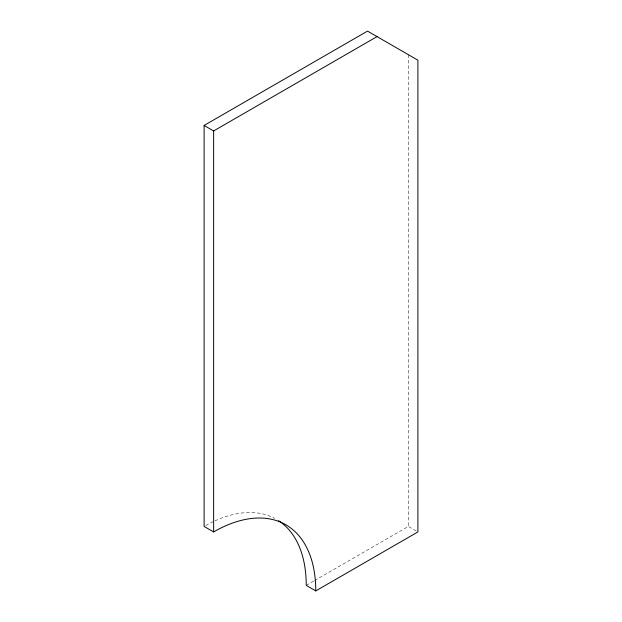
<?xml version="1.0" encoding="UTF-8"?>
<svg xmlns="http://www.w3.org/2000/svg" width="622" height="622" viewBox="0 0 622 622"><rect width="100%" height="100%" fill="white"/><g stroke="black" fill="none" stroke-linecap="round" stroke-linejoin="round"><path stroke-width="0.47" stroke-dasharray="3.11 2.33" d="M306.234 585.395L313.768 581.049M314.608 580.559L408.366 526.43L416.312 531.017M408.366 54.689L408.366 526.43M205.765 525.481A144.444 83.395 -60 0 1 214.116 521.213M214.948 520.832A144.444 83.395 -60 0 1 274.73 518.398"/><path stroke-width="0.93" d="M315.766 590.9A144.444 83.395 -60 0 0 213.634 531.934L204.102 526.43L204.102 125.45L367.516 31.1L417.898 60.194L417.898 531.934L315.766 590.9L306.234 585.395A144.444 83.395 -60 0 0 278.64 520.707M204.102 125.45L213.634 130.954L377.049 36.605M213.634 130.954L213.634 531.934"/></g></svg>
